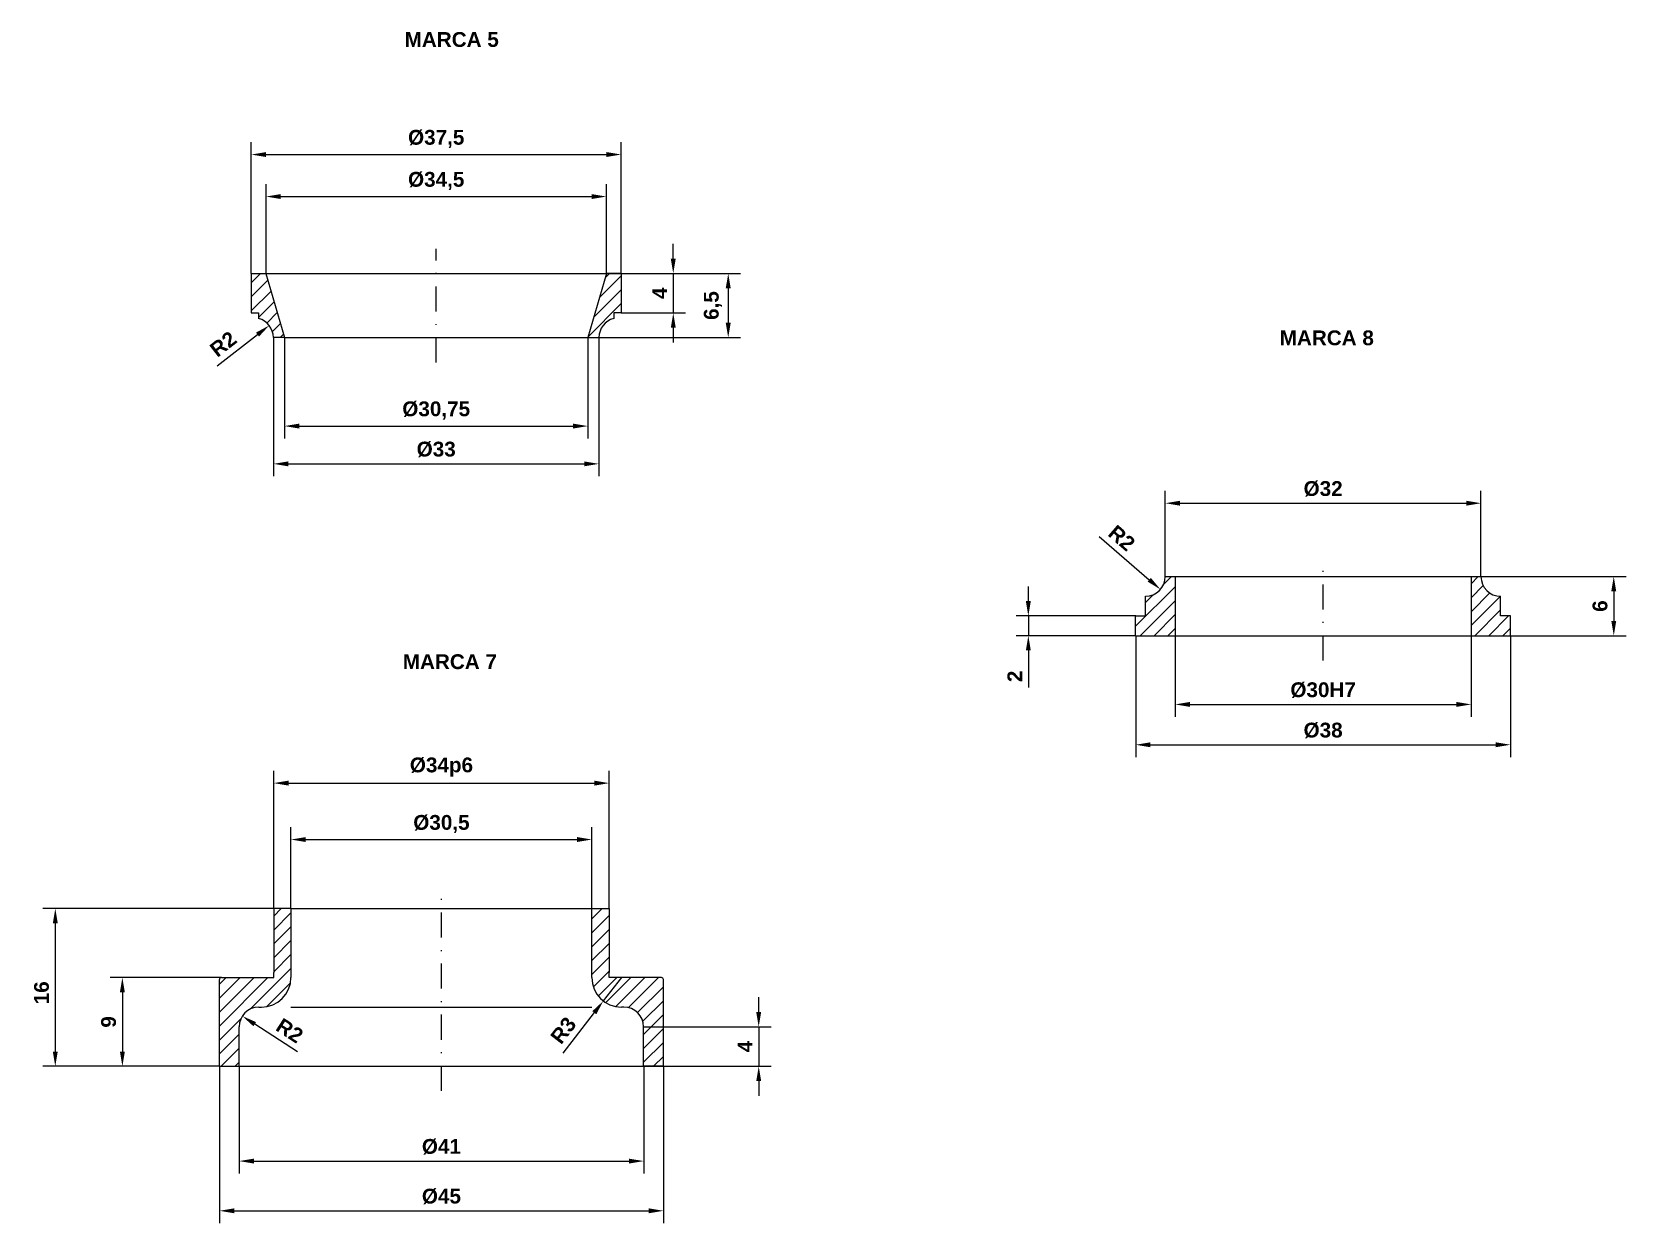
# Model space of a CAD drawing. Header units: millimetres. Extents: x 600 to 2314, y 309 to 897.
# Drawn here: x 635 to 796.6, y 355.4 to 476.2 of the extents above; entities that cross this region are included whole.
import ezdxf

# ---------------------------------------------------------------- set-up
doc = ezdxf.new("R2010")
doc.units = ezdxf.units.MM
doc.linetypes.add('TRAZO_Y_PUNTO', pattern=[25.4, 12.7, -6.35, 0, -6.35])
for name, color, linetype, lineweight in [('01_Contornos', 7, 'Continuous', 20), ('03_Ejes', 1, 'TRAZO_Y_PUNTO', 18), ('04_Cotas', 3, 'Continuous', 18), ('sombreado', 1, 'Continuous', 18)]:
    doc.layers.add(name, color=color, linetype=linetype, lineweight=lineweight)
doc.styles.add('EstiloCota', font='arialbd.ttf', dxfattribs={"height": 1.5})
doc.dimstyles.new('CotasUNE', dxfattribs={"dimtxt": 1.5, "dimasz": 1.5, "dimexe": 1.25, "dimexo": 0, "dimtad": 1, "dimtxsty": 'EstiloCota', "dimcen": 2.5, "dimclrd": 256, "dimclrt": 256, "dimadec": 0, "dimazin": 0, "dimtfac": 1, "dimtmove": 0, "dimatfit": 3, "dimfxl": 1, "dimarcsym": 0})
doc.dimstyles.new('diam) de CotasUNE', dxfattribs={"dimtxt": 1.5, "dimasz": 1.5, "dimexe": 1.25, "dimexo": 0, "dimtad": 1, "dimtxsty": 'EstiloCota', "dimcen": 2.5, "dimclrd": 256, "dimclrt": 256, "dimadec": 0, "dimazin": 0, "dimtfac": 1, "dimtmove": 0, "dimatfit": 3, "dimfxl": 1, "dimarcsym": 0})

# ---------------------------------------------------------------- blocks, each defined once
blk = doc.blocks.new('*D65')
at = {"layer": '04_Cotas', "color": 0, "lineweight": -2, "ltscale": 0.2, "transparency": 16777216}
for p, q in [((657.24, 451.72), (657.24, 465.03)), ((694.74, 451.72), (694.74, 465.03))]:
    blk.add_line(p, q, dxfattribs=at)
at = {"layer": '04_Cotas', "lineweight": -2, "ltscale": 0.2, "transparency": 16777216}
blk.add_line((658.74, 463.78), (693.24, 463.78), dxfattribs=at)
at = {"layer": '04_Cotas', "ltscale": 0.2, "transparency": 16777216}
for points in [[(658.74, 464.03), (658.74, 463.53), (657.24, 463.78)], [(693.24, 464.03), (693.24, 463.53), (694.74, 463.78)]]:
    blk.add_solid(points, dxfattribs=at)
at = {"layer": 'Defpoints', "color": 0, "ltscale": 0.2}
for p in [(694.74, 463.78), (657.24, 451.72), (694.74, 451.72)]:
    blk.add_point(p, dxfattribs=at)
at = {"layer": '04_Cotas', "ltscale": 0.2, "transparency": 16777216, "insert": (675.99, 465.36), "char_height": 1.5, "attachment_point": 5, "style": 'EstiloCota'}
blk.add_mtext('%%c37,5', dxfattribs=at)
blk = doc.blocks.new('*D66')
at = {"layer": '04_Cotas', "color": 0, "lineweight": -2, "ltscale": 0.2, "transparency": 16777216}
for p, q in [((658.74, 451.72), (658.74, 460.77)), ((693.24, 451.72), (693.24, 460.77))]:
    blk.add_line(p, q, dxfattribs=at)
at = {"layer": '04_Cotas', "lineweight": -2, "ltscale": 0.2, "transparency": 16777216}
blk.add_line((660.24, 459.52), (691.74, 459.52), dxfattribs=at)
at = {"layer": '04_Cotas', "ltscale": 0.2, "transparency": 16777216}
for points in [[(660.24, 459.77), (660.24, 459.27), (658.74, 459.52)], [(691.74, 459.77), (691.74, 459.27), (693.24, 459.52)]]:
    blk.add_solid(points, dxfattribs=at)
at = {"layer": 'Defpoints', "color": 0, "ltscale": 0.2}
for p in [(693.24, 459.52), (658.74, 451.72), (693.24, 451.72)]:
    blk.add_point(p, dxfattribs=at)
at = {"layer": '04_Cotas', "ltscale": 0.2, "transparency": 16777216, "insert": (675.99, 461.1), "char_height": 1.5, "attachment_point": 5, "style": 'EstiloCota'}
blk.add_mtext('%%c34,5', dxfattribs=at)
blk = doc.blocks.new('*D67')
at = {"layer": '04_Cotas', "color": 0, "lineweight": -2, "ltscale": 0.2, "transparency": 16777216}
for p, q in [((659.49, 445.22), (659.49, 431.17)), ((692.49, 445.22), (692.49, 431.17))]:
    blk.add_line(p, q, dxfattribs=at)
at = {"layer": '04_Cotas', "lineweight": -2, "ltscale": 0.2, "transparency": 16777216}
blk.add_line((660.99, 432.42), (690.99, 432.42), dxfattribs=at)
at = {"layer": '04_Cotas', "ltscale": 0.2, "transparency": 16777216}
for points in [[(660.99, 432.67), (660.99, 432.17), (659.49, 432.42)], [(690.99, 432.67), (690.99, 432.17), (692.49, 432.42)]]:
    blk.add_solid(points, dxfattribs=at)
at = {"layer": 'Defpoints', "color": 0, "ltscale": 0.2}
for p in [(659.49, 445.22), (692.49, 445.22), (692.49, 432.42)]:
    blk.add_point(p, dxfattribs=at)
at = {"layer": '04_Cotas', "ltscale": 0.2, "transparency": 16777216, "insert": (675.99, 433.88), "char_height": 1.5, "attachment_point": 5, "style": 'EstiloCota'}
blk.add_mtext('%%c33', dxfattribs=at)
blk = doc.blocks.new('*D68')
at = {"layer": '04_Cotas', "color": 0, "lineweight": -2, "ltscale": 0.2, "transparency": 16777216}
for p, q in [((694.74, 451.72), (706.84, 451.72)), ((692.49, 445.22), (706.84, 445.22))]:
    blk.add_line(p, q, dxfattribs=at)
at = {"layer": '04_Cotas', "lineweight": -2, "ltscale": 0.2, "transparency": 16777216}
blk.add_line((705.59, 450.22), (705.59, 446.72), dxfattribs=at)
at = {"layer": '04_Cotas', "ltscale": 0.2, "transparency": 16777216}
for points in [[(705.34, 450.22), (705.84, 450.22), (705.59, 451.72)], [(705.34, 446.72), (705.84, 446.72), (705.59, 445.22)]]:
    blk.add_solid(points, dxfattribs=at)
at = {"layer": 'Defpoints', "color": 0, "ltscale": 0.2}
for p in [(694.74, 451.72), (692.49, 445.22), (705.59, 445.22)]:
    blk.add_point(p, dxfattribs=at)
at = {"layer": '04_Cotas', "ltscale": 0.2, "transparency": 16777216, "insert": (704.04, 448.47), "char_height": 1.5, "attachment_point": 5, "rotation": 90, "style": 'EstiloCota'}
blk.add_mtext('6,5', dxfattribs=at)
blk = doc.blocks.new('*D69')
at = {"layer": '04_Cotas', "lineweight": -2, "ltscale": 0.2, "transparency": 16777216}
for p, q in [((700.02, 453.22), (700.02, 454.72)), ((700.02, 451.72), (700.02, 447.72)), ((700.02, 446.22), (700.02, 444.72))]:
    blk.add_line(p, q, dxfattribs=at)
at = {"layer": '04_Cotas', "color": 0, "lineweight": -2, "ltscale": 0.2, "transparency": 16777216}
for p, q in [((694.74, 451.72), (701.27, 451.72)), ((694.74, 447.72), (701.27, 447.72))]:
    blk.add_line(p, q, dxfattribs=at)
at = {"layer": '04_Cotas', "ltscale": 0.2, "transparency": 16777216}
for points in [[(699.77, 453.22), (700.27, 453.22), (700.02, 451.72)], [(699.77, 446.22), (700.27, 446.22), (700.02, 447.72)]]:
    blk.add_solid(points, dxfattribs=at)
at = {"layer": 'Defpoints', "color": 0, "ltscale": 0.2}
for p in [(694.74, 451.72), (694.74, 447.72), (700.02, 447.72)]:
    blk.add_point(p, dxfattribs=at)
at = {"layer": '04_Cotas', "ltscale": 0.2, "transparency": 16777216, "insert": (698.64, 449.72), "char_height": 1.5, "attachment_point": 5, "rotation": 90, "style": 'EstiloCota'}
blk.add_mtext('4', dxfattribs=at)
blk = doc.blocks.new('*D70')
at = {"layer": '04_Cotas', "color": 0, "lineweight": -2, "ltscale": 0.2, "transparency": 16777216}
for p, q in [((660.61, 445.22), (660.61, 435)), ((691.36, 445.22), (691.36, 435))]:
    blk.add_line(p, q, dxfattribs=at)
at = {"layer": '04_Cotas', "lineweight": -2, "ltscale": 0.2, "transparency": 16777216}
blk.add_line((662.11, 436.25), (689.86, 436.25), dxfattribs=at)
at = {"layer": '04_Cotas', "ltscale": 0.2, "transparency": 16777216}
for points in [[(662.11, 436.5), (662.11, 436), (660.61, 436.25)], [(689.86, 436.5), (689.86, 436), (691.36, 436.25)]]:
    blk.add_solid(points, dxfattribs=at)
at = {"layer": 'Defpoints', "color": 0, "ltscale": 0.2}
for p in [(660.61, 445.22), (691.36, 445.22), (691.36, 436.25)]:
    blk.add_point(p, dxfattribs=at)
at = {"layer": '04_Cotas', "ltscale": 0.2, "transparency": 16777216, "insert": (675.99, 437.83), "char_height": 1.5, "attachment_point": 5, "style": 'EstiloCota'}
blk.add_mtext('%%c30,75', dxfattribs=at)
blk = doc.blocks.new('*D64')
at = {"layer": '04_Cotas', "lineweight": -2, "ltscale": 0.2, "transparency": 16777216}
blk.add_line((653.8, 442.35), (657.88, 445.53), dxfattribs=at)
at = {"layer": '04_Cotas', "ltscale": 0.2, "transparency": 16777216}
blk.add_solid([(657.73, 445.73), (658.03, 445.33), (659.06, 446.45)], dxfattribs=at)
at = {"layer": 'Defpoints', "color": 0, "ltscale": 0.2}
for p in [(659.06, 446.45), (657.49, 445.22)]:
    blk.add_point(p, dxfattribs=at)
at = {"layer": '04_Cotas', "ltscale": 0.2, "transparency": 16777216, "insert": (654.4, 444.57), "char_height": 1.5, "attachment_point": 5, "rotation": 37.9567, "style": 'EstiloCota'}
blk.add_mtext('R2', dxfattribs=at)
blk = doc.blocks.new('*D71')
at = {"layer": '04_Cotas', "color": 0, "lineweight": -2, "ltscale": 0.2, "transparency": 16777216}
for p, q in [((654.02, 371.34), (654.02, 355.44)), ((699.02, 371.34), (699.02, 355.44))]:
    blk.add_line(p, q, dxfattribs=at)
at = {"layer": '04_Cotas', "lineweight": -2, "ltscale": 0.2, "transparency": 16777216}
blk.add_line((655.52, 356.69), (697.52, 356.69), dxfattribs=at)
at = {"layer": '04_Cotas', "ltscale": 0.2, "transparency": 16777216}
for points in [[(655.52, 356.94), (655.52, 356.44), (654.02, 356.69)], [(697.52, 356.94), (697.52, 356.44), (699.02, 356.69)]]:
    blk.add_solid(points, dxfattribs=at)
at = {"layer": 'Defpoints', "color": 0, "ltscale": 0.2}
for p in [(654.02, 371.34), (699.02, 371.34), (699.02, 356.69)]:
    blk.add_point(p, dxfattribs=at)
at = {"layer": '04_Cotas', "ltscale": 0.2, "transparency": 16777216, "insert": (676.52, 358.14), "char_height": 1.5, "attachment_point": 5, "style": 'EstiloCota'}
blk.add_mtext('%%c45', dxfattribs=at)
blk = doc.blocks.new('*D72')
at = {"layer": '04_Cotas', "color": 0, "lineweight": -2, "ltscale": 0.2, "transparency": 16777216}
for p, q in [((656.02, 371.34), (656.02, 360.48)), ((697.02, 371.34), (697.02, 360.48))]:
    blk.add_line(p, q, dxfattribs=at)
at = {"layer": '04_Cotas', "lineweight": -2, "ltscale": 0.2, "transparency": 16777216}
blk.add_line((657.52, 361.73), (695.52, 361.73), dxfattribs=at)
at = {"layer": '04_Cotas', "ltscale": 0.2, "transparency": 16777216}
for points in [[(657.52, 361.98), (657.52, 361.48), (656.02, 361.73)], [(695.52, 361.98), (695.52, 361.48), (697.02, 361.73)]]:
    blk.add_solid(points, dxfattribs=at)
at = {"layer": 'Defpoints', "color": 0, "ltscale": 0.2}
for p in [(656.02, 371.34), (697.02, 371.34), (697.02, 361.73)]:
    blk.add_point(p, dxfattribs=at)
at = {"layer": '04_Cotas', "ltscale": 0.2, "transparency": 16777216, "insert": (676.52, 363.18), "char_height": 1.5, "attachment_point": 5, "style": 'EstiloCota'}
blk.add_mtext('%%c41', dxfattribs=at)
blk = doc.blocks.new('*D73')
at = {"layer": '04_Cotas', "color": 0, "lineweight": -2, "ltscale": 0.2, "transparency": 16777216}
for p, q in [((659.52, 387.34), (659.52, 401.3)), ((693.52, 387.34), (693.52, 401.3))]:
    blk.add_line(p, q, dxfattribs=at)
at = {"layer": '04_Cotas', "lineweight": -2, "ltscale": 0.2, "transparency": 16777216}
blk.add_line((661.02, 400.05), (692.02, 400.05), dxfattribs=at)
at = {"layer": '04_Cotas', "ltscale": 0.2, "transparency": 16777216}
for points in [[(661.02, 400.3), (661.02, 399.8), (659.52, 400.05)], [(692.02, 400.3), (692.02, 399.8), (693.52, 400.05)]]:
    blk.add_solid(points, dxfattribs=at)
at = {"layer": 'Defpoints', "color": 0, "ltscale": 0.2}
for p in [(693.52, 400.05), (659.52, 387.34), (693.52, 387.34)]:
    blk.add_point(p, dxfattribs=at)
at = {"layer": '04_Cotas', "ltscale": 0.2, "transparency": 16777216, "insert": (676.52, 401.67), "char_height": 1.5, "attachment_point": 5, "style": 'EstiloCota'}
blk.add_mtext('%%c34p6', dxfattribs=at)
blk = doc.blocks.new('*D74')
at = {"layer": '04_Cotas', "color": 0, "lineweight": -2, "ltscale": 0.2, "transparency": 16777216}
for p, q in [((661.27, 387.34), (661.27, 395.58)), ((691.77, 387.34), (691.77, 395.58))]:
    blk.add_line(p, q, dxfattribs=at)
at = {"layer": '04_Cotas', "lineweight": -2, "ltscale": 0.2, "transparency": 16777216}
blk.add_line((662.77, 394.33), (690.27, 394.33), dxfattribs=at)
at = {"layer": '04_Cotas', "ltscale": 0.2, "transparency": 16777216}
for points in [[(662.77, 394.58), (662.77, 394.08), (661.27, 394.33)], [(690.27, 394.58), (690.27, 394.08), (691.77, 394.33)]]:
    blk.add_solid(points, dxfattribs=at)
at = {"layer": 'Defpoints', "color": 0, "ltscale": 0.2}
for p in [(691.77, 394.33), (661.27, 387.34), (691.77, 387.34)]:
    blk.add_point(p, dxfattribs=at)
at = {"layer": '04_Cotas', "ltscale": 0.2, "transparency": 16777216, "insert": (676.52, 395.9), "char_height": 1.5, "attachment_point": 5, "style": 'EstiloCota'}
blk.add_mtext('%%c30,5', dxfattribs=at)
blk = doc.blocks.new('*D75')
at = {"layer": '04_Cotas', "color": 0, "lineweight": -2, "ltscale": 0.2, "transparency": 16777216}
for p, q in [((659.52, 387.34), (636.13, 387.34)), ((654.02, 371.34), (636.13, 371.34))]:
    blk.add_line(p, q, dxfattribs=at)
at = {"layer": '04_Cotas', "lineweight": -2, "ltscale": 0.2, "transparency": 16777216}
blk.add_line((637.38, 385.84), (637.38, 372.84), dxfattribs=at)
at = {"layer": '04_Cotas', "ltscale": 0.2, "transparency": 16777216}
for points in [[(637.13, 385.84), (637.63, 385.84), (637.38, 387.34)], [(637.13, 372.84), (637.63, 372.84), (637.38, 371.34)]]:
    blk.add_solid(points, dxfattribs=at)
at = {"layer": 'Defpoints', "color": 0, "ltscale": 0.2}
for p in [(659.52, 387.34), (637.38, 371.34), (654.02, 371.34)]:
    blk.add_point(p, dxfattribs=at)
at = {"layer": '04_Cotas', "ltscale": 0.2, "transparency": 16777216, "insert": (635.99, 378.79), "char_height": 1.5, "attachment_point": 5, "rotation": 90, "style": 'EstiloCota'}
blk.add_mtext('16', dxfattribs=at)
blk = doc.blocks.new('*D76')
at = {"layer": '04_Cotas', "lineweight": -2, "ltscale": 0.2, "transparency": 16777216}
blk.add_line((661.94, 372.8), (657.6, 375.61), dxfattribs=at)
at = {"layer": '04_Cotas', "ltscale": 0.2, "transparency": 16777216}
blk.add_solid([(657.73, 375.82), (657.46, 375.4), (656.34, 376.43)], dxfattribs=at)
at = {"layer": 'Defpoints', "color": 0, "ltscale": 0.2}
for p in [(656.34, 376.43), (658.02, 375.34)]:
    blk.add_point(p, dxfattribs=at)
at = {"layer": '04_Cotas', "ltscale": 0.2, "transparency": 16777216, "insert": (661.14, 374.96), "char_height": 1.5, "attachment_point": 5, "rotation": 327.1043, "style": 'EstiloCota'}
blk.add_mtext('R2', dxfattribs=at)
blk = doc.blocks.new('*D77')
at = {"layer": '04_Cotas', "color": 0, "lineweight": -2, "ltscale": 0.2, "transparency": 16777216}
for p, q in [((746.89, 415), (746.89, 402.69)), ((784.89, 415), (784.89, 402.69))]:
    blk.add_line(p, q, dxfattribs=at)
at = {"layer": '04_Cotas', "lineweight": -2, "ltscale": 0.2, "transparency": 16777216}
blk.add_line((748.39, 403.94), (783.39, 403.94), dxfattribs=at)
at = {"layer": '04_Cotas', "ltscale": 0.2, "transparency": 16777216}
for points in [[(748.39, 404.19), (748.39, 403.69), (746.89, 403.94)], [(783.39, 404.19), (783.39, 403.69), (784.89, 403.94)]]:
    blk.add_solid(points, dxfattribs=at)
at = {"layer": 'Defpoints', "color": 0, "ltscale": 0.2}
for p in [(746.89, 415), (784.89, 415), (784.89, 403.94)]:
    blk.add_point(p, dxfattribs=at)
at = {"layer": '04_Cotas', "ltscale": 0.2, "transparency": 16777216, "insert": (765.89, 405.39), "char_height": 1.5, "attachment_point": 5, "style": 'EstiloCota'}
blk.add_mtext('%%c38', dxfattribs=at)
blk = doc.blocks.new('*D78')
at = {"layer": '04_Cotas', "color": 0, "lineweight": -2, "ltscale": 0.2, "transparency": 16777216}
for p, q in [((750.89, 415), (750.89, 406.78)), ((780.89, 415), (780.89, 406.78))]:
    blk.add_line(p, q, dxfattribs=at)
at = {"layer": '04_Cotas', "lineweight": -2, "ltscale": 0.2, "transparency": 16777216}
blk.add_line((752.39, 408.03), (779.39, 408.03), dxfattribs=at)
at = {"layer": '04_Cotas', "ltscale": 0.2, "transparency": 16777216}
for points in [[(752.39, 408.28), (752.39, 407.78), (750.89, 408.03)], [(779.39, 408.28), (779.39, 407.78), (780.89, 408.03)]]:
    blk.add_solid(points, dxfattribs=at)
at = {"layer": 'Defpoints', "color": 0, "ltscale": 0.2}
for p in [(750.89, 415), (780.89, 415), (780.89, 408.03)]:
    blk.add_point(p, dxfattribs=at)
at = {"layer": '04_Cotas', "ltscale": 0.2, "transparency": 16777216, "insert": (765.89, 409.48), "char_height": 1.5, "attachment_point": 5, "style": 'EstiloCota'}
blk.add_mtext('%%c30H7', dxfattribs=at)
blk = doc.blocks.new('*D79')
at = {"layer": '04_Cotas', "color": 0, "lineweight": -2, "ltscale": 0.2, "transparency": 16777216}
for p, q in [((749.89, 421), (749.89, 429.68)), ((781.89, 421), (781.89, 429.68))]:
    blk.add_line(p, q, dxfattribs=at)
at = {"layer": '04_Cotas', "lineweight": -2, "ltscale": 0.2, "transparency": 16777216}
blk.add_line((751.39, 428.43), (780.39, 428.43), dxfattribs=at)
at = {"layer": '04_Cotas', "ltscale": 0.2, "transparency": 16777216}
for points in [[(751.39, 428.68), (751.39, 428.18), (749.89, 428.43)], [(780.39, 428.68), (780.39, 428.18), (781.89, 428.43)]]:
    blk.add_solid(points, dxfattribs=at)
at = {"layer": 'Defpoints', "color": 0, "ltscale": 0.2}
for p in [(781.89, 428.43), (749.89, 421), (781.89, 421)]:
    blk.add_point(p, dxfattribs=at)
at = {"layer": '04_Cotas', "ltscale": 0.2, "transparency": 16777216, "insert": (765.89, 429.88), "char_height": 1.5, "attachment_point": 5, "style": 'EstiloCota'}
blk.add_mtext('%%c32', dxfattribs=at)
blk = doc.blocks.new('*D80')
at = {"layer": '04_Cotas', "color": 0, "lineweight": -2, "ltscale": 0.2, "transparency": 16777216}
for p, q in [((781.89, 421), (796.6, 421)), ((784.89, 415), (796.6, 415))]:
    blk.add_line(p, q, dxfattribs=at)
at = {"layer": '04_Cotas', "lineweight": -2, "ltscale": 0.2, "transparency": 16777216}
blk.add_line((795.35, 419.5), (795.35, 416.5), dxfattribs=at)
at = {"layer": '04_Cotas', "ltscale": 0.2, "transparency": 16777216}
for points in [[(795.1, 419.5), (795.6, 419.5), (795.35, 421)], [(795.1, 416.5), (795.6, 416.5), (795.35, 415)]]:
    blk.add_solid(points, dxfattribs=at)
at = {"layer": 'Defpoints', "color": 0, "ltscale": 0.2}
for p in [(781.89, 421), (784.89, 415), (795.35, 415)]:
    blk.add_point(p, dxfattribs=at)
at = {"layer": '04_Cotas', "ltscale": 0.2, "transparency": 16777216, "insert": (793.96, 418), "char_height": 1.5, "attachment_point": 5, "rotation": 90, "style": 'EstiloCota'}
blk.add_mtext('6', dxfattribs=at)
blk = doc.blocks.new('*D81')
at = {"layer": '04_Cotas', "lineweight": -2, "ltscale": 0.2, "transparency": 16777216}
for p, q in [((736.01, 418.5), (736.01, 420)), ((736.01, 417), (736.01, 415)), ((736.01, 413.5), (736.01, 409.74))]:
    blk.add_line(p, q, dxfattribs=at)
at = {"layer": '04_Cotas', "color": 0, "lineweight": -2, "ltscale": 0.2, "transparency": 16777216}
for p, q in [((746.89, 417), (734.76, 417)), ((746.89, 415), (734.76, 415))]:
    blk.add_line(p, q, dxfattribs=at)
at = {"layer": '04_Cotas', "ltscale": 0.2, "transparency": 16777216}
for points in [[(735.76, 418.5), (736.26, 418.5), (736.01, 417)], [(735.76, 413.5), (736.26, 413.5), (736.01, 415)]]:
    blk.add_solid(points, dxfattribs=at)
at = {"layer": 'Defpoints', "color": 0, "ltscale": 0.2}
for p in [(746.89, 417), (736.01, 415), (746.89, 415)]:
    blk.add_point(p, dxfattribs=at)
at = {"layer": '04_Cotas', "ltscale": 0.2, "transparency": 16777216, "insert": (734.64, 410.87), "char_height": 1.5, "attachment_point": 5, "rotation": 90, "style": 'EstiloCota'}
blk.add_mtext('2', dxfattribs=at)
blk = doc.blocks.new('*D82')
at = {"layer": '04_Cotas', "lineweight": -2, "ltscale": 0.2, "transparency": 16777216}
blk.add_line((743.19, 425.06), (748.26, 420.67), dxfattribs=at)
at = {"layer": '04_Cotas', "ltscale": 0.2, "transparency": 16777216}
blk.add_solid([(748.43, 420.86), (748.1, 420.48), (749.4, 419.69)], dxfattribs=at)
at = {"layer": 'Defpoints', "color": 0, "ltscale": 0.2}
for p in [(747.89, 421), (749.4, 419.69)]:
    blk.add_point(p, dxfattribs=at)
at = {"layer": '04_Cotas', "ltscale": 0.2, "transparency": 16777216, "insert": (745.48, 424.9), "char_height": 1.5, "attachment_point": 5, "rotation": 319.1125, "style": 'EstiloCota'}
blk.add_mtext('R2', dxfattribs=at)
blk = doc.blocks.new('*D83')
at = {"layer": '04_Cotas', "color": 0, "lineweight": -2, "ltscale": 0.2, "transparency": 16777216}
for p, q in [((654.22, 380.34), (642.93, 380.34)), ((654.02, 371.34), (642.93, 371.34))]:
    blk.add_line(p, q, dxfattribs=at)
at = {"layer": '04_Cotas', "lineweight": -2, "ltscale": 0.2, "transparency": 16777216}
blk.add_line((644.18, 378.84), (644.18, 372.84), dxfattribs=at)
at = {"layer": '04_Cotas', "ltscale": 0.2, "transparency": 16777216}
for points in [[(643.93, 378.84), (644.43, 378.84), (644.18, 380.34)], [(643.93, 372.84), (644.43, 372.84), (644.18, 371.34)]]:
    blk.add_solid(points, dxfattribs=at)
at = {"layer": 'Defpoints', "color": 0, "ltscale": 0.2}
for p in [(654.22, 380.34), (644.18, 371.34), (654.02, 371.34)]:
    blk.add_point(p, dxfattribs=at)
at = {"layer": '04_Cotas', "ltscale": 0.2, "transparency": 16777216, "insert": (642.79, 375.84), "char_height": 1.5, "attachment_point": 5, "rotation": 90, "style": 'EstiloCota'}
blk.add_mtext('9', dxfattribs=at)
blk = doc.blocks.new('*D84')
at = {"layer": '04_Cotas', "lineweight": -2, "ltscale": 0.2, "transparency": 16777216}
for p, q in [((708.68, 376.84), (708.68, 378.34)), ((708.68, 375.34), (708.68, 371.34)), ((708.68, 369.84), (708.68, 368.34))]:
    blk.add_line(p, q, dxfattribs=at)
at = {"layer": '04_Cotas', "color": 0, "lineweight": -2, "ltscale": 0.2, "transparency": 16777216}
for p, q in [((697.02, 375.34), (709.93, 375.34)), ((697.02, 371.34), (709.93, 371.34))]:
    blk.add_line(p, q, dxfattribs=at)
at = {"layer": '04_Cotas', "ltscale": 0.2, "transparency": 16777216}
for points in [[(708.43, 376.84), (708.93, 376.84), (708.68, 375.34)], [(708.43, 369.84), (708.93, 369.84), (708.68, 371.34)]]:
    blk.add_solid(points, dxfattribs=at)
at = {"layer": 'Defpoints', "color": 0, "ltscale": 0.2}
for p in [(697.02, 375.34), (697.02, 371.34), (708.68, 371.34)]:
    blk.add_point(p, dxfattribs=at)
at = {"layer": '04_Cotas', "ltscale": 0.2, "transparency": 16777216, "insert": (707.3, 373.34), "char_height": 1.5, "attachment_point": 5, "rotation": 90, "style": 'EstiloCota'}
blk.add_mtext('4', dxfattribs=at)
blk = doc.blocks.new('*D85')
at = {"layer": '04_Cotas', "lineweight": -2, "ltscale": 0.2, "transparency": 16777216}
for p, q in [((694.77, 380.34), (692.93, 377.97)), ((688.85, 372.67), (692.02, 376.78))]:
    blk.add_line(p, q, dxfattribs=at)
at = {"layer": '04_Cotas', "ltscale": 0.2, "transparency": 16777216}
blk.add_solid([(691.82, 376.93), (692.22, 376.62), (692.93, 377.97)], dxfattribs=at)
at = {"layer": 'Defpoints', "color": 0, "ltscale": 0.2}
for p in [(694.77, 380.34), (692.93, 377.97)]:
    blk.add_point(p, dxfattribs=at)
at = {"layer": '04_Cotas', "ltscale": 0.2, "transparency": 16777216, "insert": (688.88, 374.98), "char_height": 1.5, "attachment_point": 5, "rotation": 52.3651, "style": 'EstiloCota'}
blk.add_mtext('R3', dxfattribs=at)

msp = doc.modelspace()

# ---------------------------------------------------------------- hatches: boundary and pattern name
at = {"layer": 'sombreado', "ltscale": 0.2}
h = msp.add_hatch(dxfattribs=at)
h.set_pattern_fill('_USER', color=256, angle=45, pattern_type=0)
h.set_pattern_definition([(45, (0, 0), (-0.7071068, 0.7071068), [])])
h.paths.add_polyline_path([(661.266, 380.341), (661.266, 387.341), (659.516, 387.341), (659.516, 380.841), (659.516, 380.341), (654.016, 380.341), (654.016, 375.341), (654.016, 371.341), (656.016, 371.341), (656.016, 375.341, -0.4142136), (658.016, 377.341), (658.266, 377.341, 0.4142136)])
h.paths.add_polyline_path([(699.016, 380.341), (693.516, 380.341), (693.516, 380.841), (693.516, 387.341), (691.766, 387.341), (691.766, 380.341, 0.4142136), (694.766, 377.341), (695.016, 377.341, -0.4142136), (697.016, 375.341), (697.016, 371.341), (699.016, 371.341), (699.016, 375.341)])
h.paths.add_polyline_path([(750.886, 420.996), (749.886, 420.996, -0.4142136), (747.886, 418.996), (747.886, 416.996), (746.886, 416.996), (746.886, 414.996), (750.886, 414.996)])
h.paths.add_polyline_path([(784.886, 416.996), (783.886, 416.996), (783.886, 418.996, -0.4142136), (781.886, 420.996), (780.886, 420.996), (780.886, 414.996), (784.886, 414.996)])
h.paths.add_polyline_path([(694.736, 451.722), (693.236, 451.722), (691.361, 445.222), (692.486, 445.222, -0.3419987), (693.986, 447.159), (693.986, 447.722), (694.736, 447.722)])
h.paths.add_polyline_path([(658.736, 451.722), (657.236, 451.722), (657.236, 447.722), (657.986, 447.722), (657.986, 447.159, -0.3419987), (659.486, 445.222), (660.611, 445.222)])

# ---------------------------------------------------------------- linework, layer by layer
at = {"layer": '01_Contornos'}
for p, q in [((657.236, 451.722), (694.736, 451.722)), ((657.236, 451.722), (657.236, 447.722)), ((657.236, 451.722), (657.236, 447.722)), ((658.736, 451.722), (660.611, 445.222)), ((693.236, 451.722), (691.361, 445.222)), ((694.736, 451.722), (693.236, 451.722)), ((694.736, 451.722), (694.736, 447.722)), ((657.236, 447.722), (657.986, 447.722)), ((657.236, 447.722), (657.986, 447.722)), ((657.986, 447.722), (657.986, 447.159)), ((694.736, 447.722), (693.986, 447.722)), ((693.986, 447.722), (693.986, 447.159)), ((660.611, 445.222), (659.486, 445.222)), ((660.611, 445.222), (691.361, 445.222)), ((691.361, 445.222), (692.486, 445.222)), ((749.886, 420.996), (781.886, 420.996)), ((750.886, 420.996), (780.886, 420.996)), ((747.886, 416.996), (747.886, 418.996)), ((783.886, 416.996), (783.886, 418.996)), ((746.886, 414.996), (746.886, 416.996)), ((784.886, 414.996), (784.886, 416.996)), ((746.886, 414.996), (784.886, 414.996)), ((750.886, 414.996), (780.886, 414.996)), ((661.266, 387.341), (659.516, 387.341)), ((659.516, 387.341), (659.516, 380.841)), ((661.266, 387.341), (691.766, 387.341)), ((661.266, 387.341), (661.266, 380.341)), ((691.766, 387.341), (693.516, 387.341)), ((693.516, 387.341), (693.516, 380.841)), ((654.016, 371.341), (654.016, 375.341)), ((656.016, 371.341), (656.016, 375.341)), ((697.016, 371.341), (697.016, 375.341)), ((699.016, 371.341), (699.016, 375.341)), ((654.016, 371.341), (699.016, 371.341)), ((654.016, 371.341), (656.016, 371.341)), ((699.016, 371.341), (697.016, 371.341))]:
    msp.add_line(p, q, dxfattribs=at)
at = {"layer": '01_Contornos', "ltscale": 0.2}
for p, q in [((750.886, 420.996), (750.886, 414.996)), ((780.886, 420.996), (780.886, 414.996)), ((746.886, 416.996), (747.886, 416.996)), ((784.886, 416.996), (783.886, 416.996)), ((661.266, 387.341), (661.266, 380.341)), ((691.766, 380.341), (691.766, 387.341)), ((654.016, 375.341), (654.016, 380.141)), ((654.216, 380.341), (659.516, 380.341)), ((659.516, 380.341), (659.516, 380.841)), ((693.516, 380.341), (693.516, 380.841)), ((698.816, 380.341), (693.516, 380.341)), ((699.016, 375.341), (699.016, 380.141)), ((658.016, 377.341), (658.266, 377.341)), ((695.016, 377.341), (694.766, 377.341))]:
    msp.add_line(p, q, dxfattribs=at)
at = {"layer": '01_Contornos'}
for centre, start, end in [((657.486, 445.222), 0, 75.52249), ((694.486, 445.222), 104.47751, 180), ((747.886, 420.996), 270, 0), ((783.886, 420.996), 180, 270)]:
    msp.add_arc(centre, 2, start, end, dxfattribs=at)
at = {"layer": '01_Contornos', "ltscale": 0.2}
for centre, radius, start, end in [((654.216, 380.141), 0.2, 90, 180), ((658.266, 380.341), 3, 270, 0), ((694.766, 380.341), 3, 180, 270), ((698.816, 380.141), 0.2, 0, 90), ((658.016, 375.341), 2, 90, 180), ((695.016, 375.341), 2, 0, 90)]:
    msp.add_arc(centre, radius, start, end, dxfattribs=at)
at = {"layer": '03_Ejes', "ltscale": 0.2}
for p, q in [((675.986, 442.689), (675.986, 454.233)), ((765.886, 412.485), (765.886, 422.713)), ((676.516, 368.856), (676.516, 389.422))]:
    msp.add_line(p, q, dxfattribs=at)
at = {"layer": 'sombreado', "ltscale": 0.2}
msp.add_line((661.266, 377.341), (691.766, 377.341), dxfattribs=at)

# ---------------------------------------------------------------- texts
at = {"layer": 'sombreado', "ltscale": 0.2, "style": 'EstiloCota'}
for s, p in [('MARCA 5', (672.789, 474.695)), ('MARCA 8', (761.488, 444.446)), ('MARCA 7', (672.604, 411.614))]:
    msp.add_text(s, height=1.5, dxfattribs=at).set_placement(p)

# ---------------------------------------------------------------- dimensions: what is measured, and where the dimension line sits
at = {"layer": '04_Cotas', "ltscale": 0.2}
for base, p1, p2, picture, middle in [((694.736, 463.783), (657.236, 451.722), (694.736, 451.722), '*D65', (675.986, 465.361)), ((693.236, 459.518), (658.736, 451.722), (693.236, 451.722), '*D66', (675.986, 461.096)), ((781.886, 428.427), (749.886, 420.996), (781.886, 420.996), '*D79', (765.886, 429.88)), ((784.886, 403.936), (746.886, 414.996), (784.886, 414.996), '*D77', (765.886, 405.389)), ((691.766, 394.325), (661.266, 387.341), (691.766, 387.341), '*D74', (676.516, 395.903)), ((699.016, 356.69), (654.016, 371.341), (699.016, 371.341), '*D71', (676.516, 358.143)), ((697.016, 361.728), (656.016, 371.341), (697.016, 371.341), '*D72', (676.516, 363.181))]:
    dim = msp.add_linear_dim(base=base, p1=p1, p2=p2, dimstyle='diam) de CotasUNE', override={"dimpost": '%%c<>'}, dxfattribs=at)
    dim.commit()
    dim.dimension.update_dxf_attribs({"geometry": picture, "text_midpoint": middle})
for base, p1, p2, picture, middle in [((700.022, 447.722), (694.736, 451.722), (694.736, 447.722), '*D69', (698.644, 449.722)), ((705.588, 445.222), (694.736, 451.722), (692.486, 445.222), '*D68', (704.043, 448.472)), ((795.352, 414.996), (781.886, 420.996), (784.886, 414.996), '*D80', (793.961, 417.996)), ((736.013, 414.996), (746.886, 416.996), (746.886, 414.996), '*D81', (734.635, 410.868)), ((644.182, 371.341), (654.216, 380.341), (654.016, 371.341), '*D83', (642.791, 375.841)), ((708.681, 371.341), (697.016, 375.341), (697.016, 371.341), '*D84', (707.303, 373.341))]:
    dim = msp.add_linear_dim(base=base, p1=p1, p2=p2, angle=90, dimstyle='CotasUNE', dxfattribs=at)
    dim.commit()
    dim.dimension.update_dxf_attribs({"geometry": picture, "text_midpoint": middle})
for center, mpoint, picture, middle in [((657.486, 445.222), (659.063, 446.452), '*D64', (655.251, 443.479)), ((747.886, 420.996), (749.398, 419.687), '*D82', (744.576, 423.863)), ((658.016, 375.341), (656.336, 376.427), '*D76', (660.396, 373.801))]:
    dim = msp.add_radius_dim(center=center, mpoint=mpoint, dimstyle='CotasUNE', dxfattribs=at)
    dim.commit()
    dim.dimension.update_dxf_attribs({"geometry": picture, "text_midpoint": middle, "dimtype": 164})
for base, p1, p2, picture, middle in [((692.486, 432.423), (659.486, 445.222), (692.486, 445.222), '*D67', (675.986, 432.423)), ((691.361, 436.252), (660.611, 445.222), (691.361, 445.222), '*D70', (675.986, 436.252))]:
    dim = msp.add_linear_dim(base=base, p1=p1, p2=p2, dimstyle='diam) de CotasUNE', override={"dimpost": '%%c<>'}, dxfattribs=at)
    dim.commit()
    dim.dimension.update_dxf_attribs({"geometry": picture, "text_midpoint": middle, "dimtype": 160})
for base, p1, p2, text, picture, middle in [((780.886, 408.03), (750.886, 414.996), (780.886, 414.996), '<>H7', '*D78', (765.886, 409.483)), ((693.516, 400.054), (659.516, 387.341), (693.516, 387.341), '<>p6', '*D73', (676.516, 401.672))]:
    dim = msp.add_linear_dim(base=base, p1=p1, p2=p2, text=text, dimstyle='diam) de CotasUNE', override={"dimpost": '%%c<>'}, dxfattribs=at)
    dim.commit()
    dim.dimension.update_dxf_attribs({"geometry": picture, "text_midpoint": middle})
dim = msp.add_linear_dim(base=(637.383, 371.341), p1=(659.516, 387.341), p2=(654.016, 371.341), angle=90, dimstyle='CotasUNE', dxfattribs=at)
dim.commit()
dim.dimension.update_dxf_attribs({"geometry": '*D75', "text_midpoint": (637.383, 378.792), "dimtype": 160})
dim = msp.add_radius_dim(center=(694.766, 380.341), mpoint=(692.934, 377.965), dimstyle='CotasUNE', dxfattribs=at)
dim.commit()
dim.dimension.update_dxf_attribs({"geometry": '*D85', "text_midpoint": (688.875, 374.98)})

doc.saveas('drawing.dxf')
